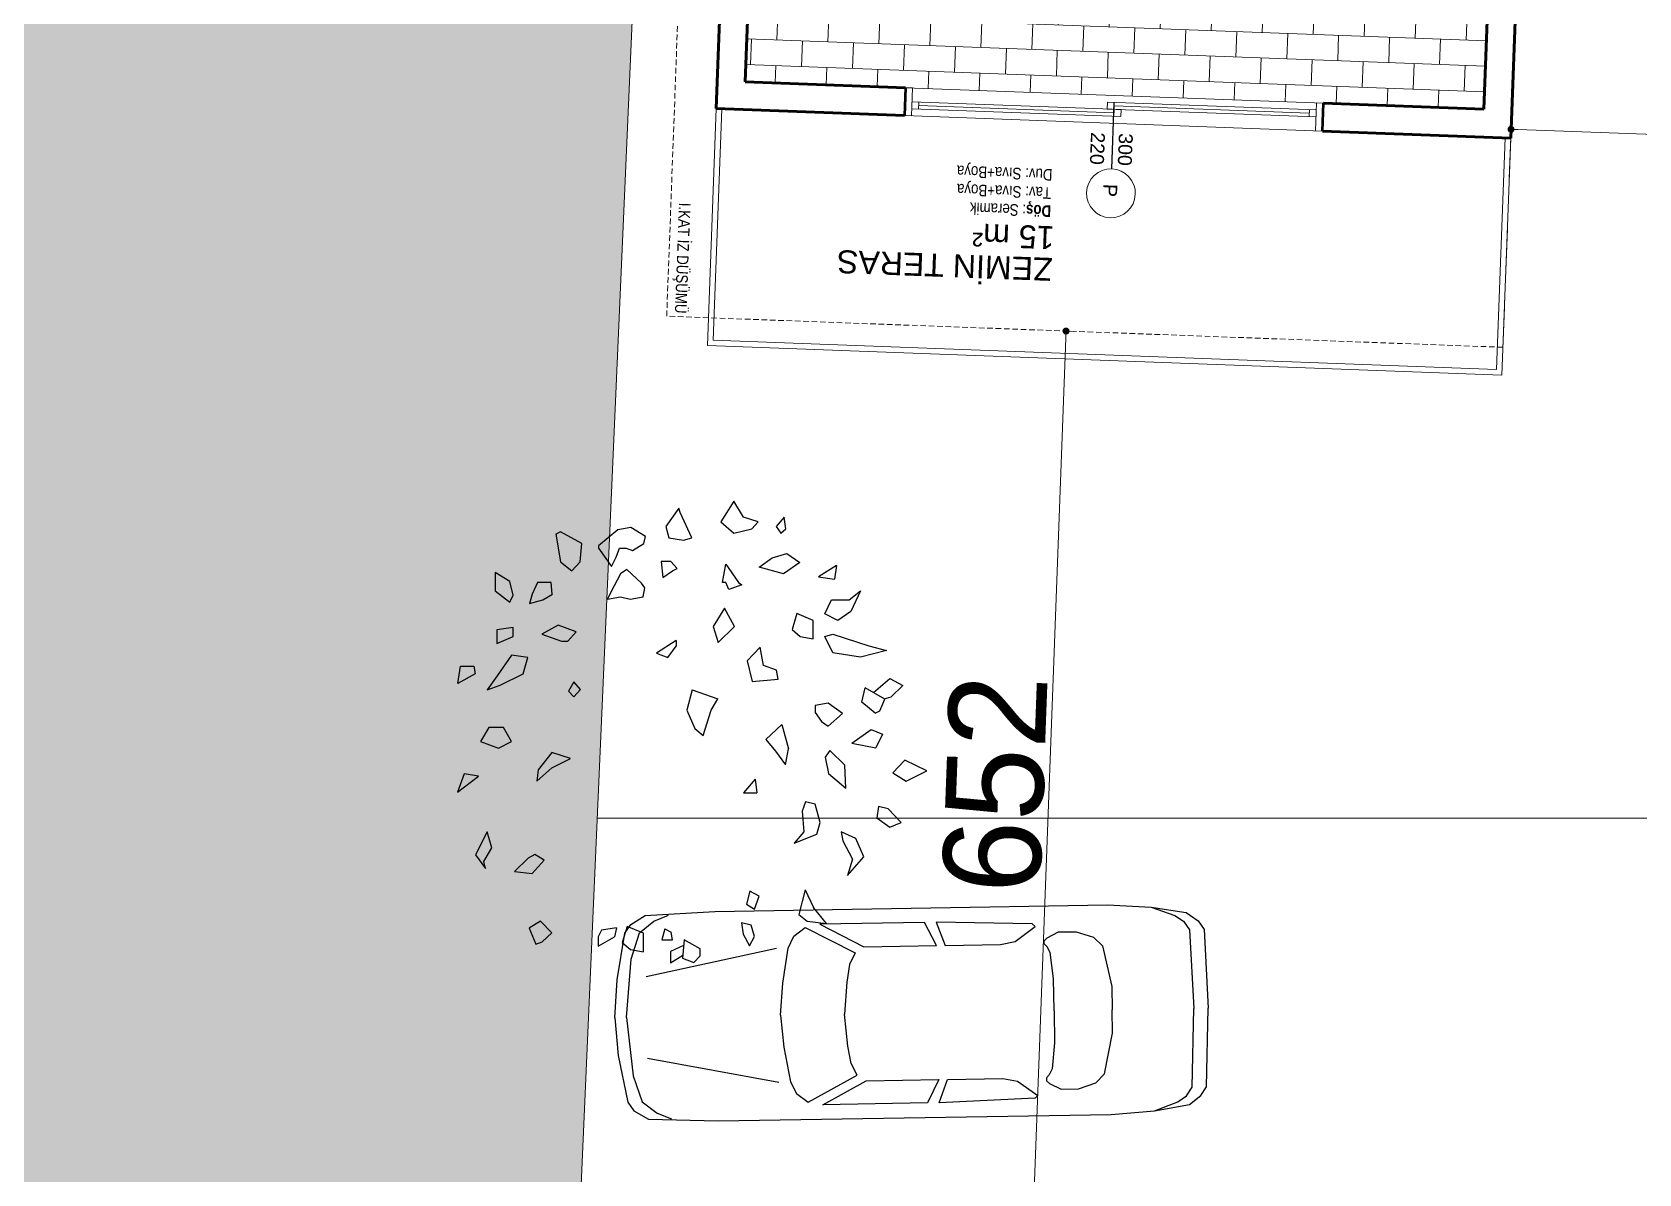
# Model space of a CAD drawing. Header units: centimetres. Extents: x 63871 to 181827, y -95930 to 42199.
# Drawn here: x 154572 to 155724, y 31456 to 32274 of the extents above; entities that cross this region are included whole.
import ezdxf

# ---------------------------------------------------------------- set-up
doc = ezdxf.new("R2010")
doc.units = ezdxf.units.CM
doc.linetypes.add('11-021_500-SatisOfisi_220512$0${ Diamond }', pattern=[12, 4, -2, 2, 2, -2])
for name, color, linetype, lineweight in [('A-AREA-IDEN', 7, 'Continuous', 9), ('A-FLOR-HRAL', 11, 'Continuous', 9), ('A-GLAZ', 151, 'Continuous', 9), ('A-WALL', 12, 'Continuous', 50), ('ARA SINIRLAR', 225, 'Continuous', 15), ('ARM_Pen_No__252', 8, 'Continuous', 18), ('İz DÜŞÜMÜ', 7, '11-021_500-SatisOfisi_220512$0${ Diamond }', 18), ('OLUK', 222, 'Continuous', 15)]:
    doc.layers.add(name, color=color, linetype=linetype, lineweight=lineweight)
for name, color, linetype in [('Bitirme - Duvar', 7, 'Continuous'), ('CAY', 94, 'Continuous'), ('Dıış Ölçü', 140, 'Continuous'), ('furn', 7, 'Continuous')]:
    doc.layers.add(name, color=color, linetype=linetype)
doc.styles.add('Arial', font='Arial.ttf', dxfattribs={"height": 250})
doc.styles.add('MtXpl_Arial_Narrow', font='')
doc.styles.add('MtXpl_Arial_Narrow_1', font='')
doc.styles.add('OLUŞTURULMUŞ_STİL_1', font='Arial.ttf')
doc.styles.add('RomanS', font='')
doc.styles.get('MtXpl_Arial_Narrow').set_extended_font_data('Arial Narrow', bold=True)
doc.styles.get('MtXpl_Arial_Narrow_1').set_extended_font_data('Arial Narrow')
doc.styles.get('RomanS').set_extended_font_data('Stylus BT')
doc.dimstyles.new('BÖYÜK', dxfattribs={"dimtxt": 70, "dimasz": 5, "dimexe": 5, "dimexo": 5, "dimgap": 2, "dimtad": 3, "dimdec": 0, "dimzin": 0, "dimdsep": 46, "dimtxsty": 'RomanS', "dimblk": 'DOT', "dimcen": 5, "dimadec": 0, "dimazin": 0, "dimtfac": 1, "dimtdec": 0, "dimtix": 1, "dimtofl": 0, "dimtmove": 1, "dimatfit": 0, "dimldrblk": 'DOT', "dimfxl": 10, "dimfxlon": 1, "dimtolj": 1, "dimtzin": 0, "dimarcsym": 0})

# ---------------------------------------------------------------- blocks, each defined once
blk = doc.blocks.new('HRD')
at = {"layer": 'ARM_Pen_No__252'}
h = blk.add_hatch(dxfattribs=at)
h.set_pattern_fill('AR-B816', color=256, scale=0.09)
h.set_pattern_definition([(0, (-39959.2, 0), (0, 18.288), []), (90, (-39959.2, 0), (-18.288, 18.288), [18.288, -18.288])])
h.paths.add_polyline_path([(154149.6, 35592.5), (154149.6, 35503.5), (154219.6, 35503.5), (154219.6, 35483.2), (154324.6, 35483.2), (154324.6, 35692.5), (154369.6, 35692.5), (154369.6, 35927.5), (154369.6, 35927.5), (154369.6, 36097.5), (154369.6, 36177.5), (154254.6, 36177.5), (153954.6, 36177.5), (153839.6, 36177.5), (153839.6, 35897.6), (153869.6, 35897.5), (153869.6, 35882.5), (154019.6, 35882.5), (154019.6, 35872.5), (154019.6, 35833.3, -0.444416), (154030.5, 35823.5, -0.444416), (154019.6, 35813.7), (154019.6, 35773.5), (153939.6, 35773.5), (153939.6, 35692.5), (154019.6, 35692.5), (154019.6, 35687.5), (154019.6, 35633.7), (154020.6, 35632.9), (154019.6, 35631.5), (154019.6, 35592.5), (154019.6, 35582.5), (153989.6, 35582.5), (153989.6, 35577.5), (153989.6, 35497.5), (153989.6, 35437.5), (153994.6, 35437.5), (154094.6, 35437.5), (154139.6, 35437.5), (154139.6, 35592.5)])
at = {"layer": 'A-FLOR-HRAL'}
for p, q in [((154389.6, 36367.5), (153819.6, 36367.5)), ((153819.6, 36367.5), (153819.6, 36197.5)), ((154389.6, 36197.5), (154389.6, 36367.5)), ((154385.6, 36363.5), (153823.6, 36363.5)), ((153823.6, 36363.5), (153823.6, 36197.5)), ((154385.6, 36197.5), (154385.6, 36363.5))]:
    blk.add_line(p, q, dxfattribs=at)
at = {"layer": 'A-GLAZ', "ltscale": 3}
for p, q in [((153954.6, 36177.5), (153954.6, 36197.5)), ((153954.6, 36197.5), (153959.6, 36197.5)), ((154254.6, 36197.5), (153954.6, 36197.5)), ((153959.6, 36197.5), (153959.6, 36177.5)), ((154254.6, 36197.5), (154249.6, 36197.5)), ((154249.6, 36197.5), (154249.6, 36177.5)), ((154254.6, 36177.5), (154254.6, 36197.5)), ((153959.6, 36187.5), (154109.6, 36187.5)), ((153959.6, 36187.5), (153964.6, 36187.5)), ((153964.6, 36187.5), (153964.6, 36182.5)), ((154104.6, 36185), (153964.6, 36185)), ((154099.6, 36187.5), (154099.6, 36192.5)), ((154099.6, 36192.5), (154249.6, 36192.5)), ((154249.6, 36187.5), (154099.6, 36187.5)), ((154104.6, 36187.5), (154104.6, 36192.5)), ((154244.6, 36190), (154104.6, 36190)), ((154104.6, 36187.5), (154104.6, 36182.5)), ((154109.6, 36187.5), (154109.6, 36182.5)), ((154249.6, 36192.5), (154244.6, 36192.5)), ((154244.6, 36192.5), (154244.6, 36187.5)), ((153959.6, 36177.5), (153954.6, 36177.5)), ((154254.6, 36177.5), (153954.6, 36177.5)), ((154109.6, 36182.5), (153959.6, 36182.5)), ((154249.6, 36177.5), (154254.6, 36177.5))]:
    blk.add_line(p, q, dxfattribs=at)
at = {"layer": 'A-WALL', "lineweight": 53}
for p, q in [((153819.6, 35782.5), (153819.6, 36197.5)), ((153819.6, 36197.5), (153954.6, 36197.5)), ((154254.6, 36197.5), (154389.6, 36197.5)), ((154389.6, 36197.5), (154389.6, 36097.5)), ((153839.6, 36177.5), (153839.6, 35882.5)), ((153954.6, 36177.5), (153839.6, 36177.5)), ((154369.6, 36177.5), (154254.6, 36177.5)), ((154369.6, 36097.5), (154369.6, 36177.5))]:
    blk.add_line(p, q, dxfattribs=at)
at = {"layer": 'A-WALL', "lineweight": 50}
for p, q in [((153954.6, 36197.5), (153954.6, 36177.5)), ((154254.6, 36177.5), (154254.6, 36197.5))]:
    blk.add_line(p, q, dxfattribs=at)
at = {"layer": 'Bitirme - Duvar', "color": 161, "linetype": 'Continuous', "lineweight": 25}
blk.add_line((154104.6, 36230.2), (154104.6, 36182.7), dxfattribs=at)
at = {"layer": 'Bitirme - Duvar', "color": 251, "linetype": 'Continuous', "lineweight": 15}
for start, end in [(0, 180), (180, 0)]:
    blk.add_arc((154104.6, 36247.7), 17.5, start, end, dxfattribs=at)
at = {"layer": 'İz DÜŞÜMÜ'}
blk.add_lwpolyline([(153819.6, 36347.5), (154419.6, 36347.5), (154419.6, 35292.5), (154159.6, 35292.5), (154159.6, 35357.5), (153819.6, 35357.5), (153819.6, 36347.5)], dxfattribs=at)
for s, height, rotation, style, p in [('I.KAT İZ DÜŞÜMÜ', 8.316, 89.957, 'MtXpl_Arial_Narrow_1', (154413.8, 36265.8)), ('Döş', 8.32, 359.957, 'MtXpl_Arial_Narrow', (154147, 36258)), (': Seramik', 8.32, 359.957, 'MtXpl_Arial_Narrow_1', (154165, 36258)), ('Tav: Sıva+Boya', 8.316, 359.957, 'MtXpl_Arial_Narrow_1', (154147.5, 36245)), ('Duv: Sıva+Boya', 8.316, 359.957, 'MtXpl_Arial_Narrow_1', (154147, 36231.9))]:
    blk.add_text(s, height=height, rotation=rotation, dxfattribs=dict(style=style)).set_placement(p)
at = {"layer": 'A-AREA-IDEN', "width": 224.2, "attachment_point": 2, "line_spacing_factor": 0.941778, "style": 'Arial'}
for s, insert, char_height in [('ZEMİN TERAS', (154221.7, 36312), 16.469), ('15 m²', (154173.3, 36289.3), 16.47)]:
    blk.add_mtext(s, dxfattribs=dict(at, insert=insert, char_height=char_height))
at = {"layer": 'Bitirme - Duvar', "linetype": 'Continuous', "char_height": 10, "attachment_point": 7, "rotation": 90, "style": 'OLUŞTURULMUŞ_STİL_1'}
for s, insert in [('\\A1;P', (154110.2, 36241)), ('\\A1;300', (154100.6, 36204.3)), ('\\A1;220', (154120.6, 36204.3))]:
    blk.add_mtext(s, dxfattribs=dict(at, insert=insert))
blk = doc.blocks.new('02PCAR03')
at = {"color": 0, "linetype": 'ByBlock'}
for p, q in [((-185, 35), (-197, 33)), ((-185, 35), (-193, 32)), ((-170, 36), (-185, 35)), ((-35, 36), (-170, 36)), ((-11, 35), (-35, 36)), ((-14, 33), (-19, 35)), ((-6, 32), (-11, 35)), ((-201, 30), (-203, 27)), ((-197, 33), (-201, 30)), ((-196, 30), (-198, 27)), ((-193, 32), (-196, 30)), ((-145, 29), (-144, 30)), ((-138, 24), (-145, 29)), ((-144, 30), (-111, 31)), ((-111, 31), (-114, 23)), ((-111, 23), (-107, 31)), ((-107, 31), (-71, 31)), ((-71, 31), (-86, 23)), ((-66, 30), (-83, 21)), ((-62, 27), (-66, 30)), ((-9, 29), (-14, 33)), ((-6, 20), (-9, 29)), ((-4, 29), (-6, 32)), ((-1, 13), (-4, 29)), ((-203, 27), (-204, 0)), ((-198, 27), (-199, 0)), ((-165, 25), (-168, 22)), ((-159, 27), (-165, 25)), ((-153, 27), (-159, 27)), ((-149, 25), (-153, 27)), ((-148, 24), (-149, 25)), ((-149, 22), (-148, 23)), ((-148, 23), (-148, 24)), ((-133, 23), (-138, 24)), ((-114, 23), (-133, 23)), ((-86, 23), (-111, 23)), ((-60, 23), (-62, 27)), ((-58, 11), (-60, 23)), ((-11, 14), (-56, 23)), ((-168, 22), (-171, 8)), ((-151, 11), (-150, 20)), ((-150, 20), (-149, 22)), ((-83, 21), (-81, 17)), ((-81, 17), (-80, 11)), ((-4, 0), (-6, 20)), ((0, 0), (-1, 13)), ((-171, 8), (-171, 0)), ((-151, 0), (-151, 11)), ((-80, 11), (-79, 0)), ((-57, 0), (-58, 11)), ((-203, -27), (-204, 0)), ((-198, -27), (-199, 0)), ((-171, -8), (-171, 0)), ((-151, 0), (-151, -11)), ((-80, -11), (-79, 0)), ((-57, 0), (-58, -11)), ((-4, 0), (-6, -20)), ((0, 0), (-1, -13)), ((-168, -22), (-171, -8)), ((-151, -11), (-150, -20)), ((-81, -17), (-80, -11)), ((-58, -11), (-60, -23)), ((-11, -14), (-56, -23)), ((-1, -13), (-4, -29)), ((-165, -25), (-168, -22)), ((-150, -20), (-149, -22)), ((-149, -22), (-148, -23)), ((-83, -21), (-81, -17)), ((-66, -30), (-83, -21)), ((-6, -20), (-9, -29)), ((-201, -30), (-203, -27)), ((-196, -30), (-198, -27)), ((-159, -27), (-165, -25)), ((-153, -27), (-159, -27)), ((-149, -25), (-153, -27)), ((-148, -24), (-149, -25)), ((-148, -23), (-148, -24)), ((-138, -24), (-145, -29)), ((-133, -23), (-138, -24)), ((-114, -23), (-133, -23)), ((-111, -31), (-114, -23)), ((-86, -23), (-111, -23)), ((-111, -23), (-107, -31)), ((-71, -31), (-86, -23)), ((-62, -27), (-66, -30)), ((-60, -23), (-62, -27)), ((-197, -33), (-201, -30)), ((-185, -35), (-197, -33)), ((-193, -32), (-196, -30)), ((-185, -35), (-193, -32)), ((-145, -29), (-144, -30)), ((-144, -30), (-111, -31)), ((-107, -31), (-71, -31)), ((-14, -33), (-19, -35)), ((-9, -29), (-14, -33)), ((-6, -32), (-11, -35)), ((-4, -29), (-6, -32)), ((-170, -36), (-185, -35)), ((-35, -36), (-170, -36)), ((-11, -35), (-35, -36))]:
    blk.add_line(p, q, dxfattribs=at)
blk = doc.blocks.new('_Dot')
at = {"color": 0, "linetype": 'ByBlock', "lineweight": -2}
blk.add_line((-0.5, 0), (-1, 0), dxfattribs=at)
at = {"color": 0, "linetype": 'ByBlock', "const_width": 0.5}
blk.add_lwpolyline([(-0.25, 0, 1), (0.25, 0, 1)], format="xyb", close=True, dxfattribs=at)
blk = doc.blocks.new('*D245')
at = {"layer": 'Defpoints', "color": 0, "transparency": 16777216}
for p in [(-1115.1, 15877.3), (-1115.1, 15877.3), (-1139.3, 15225.4)]:
    blk.add_point(p, dxfattribs=at)
at = {"layer": 'Dıış Ölçü', "color": 0, "lineweight": -2, "transparency": 16777216}
for p, q in [((-1115.1, 15877.3), (-1110.1, 15877.1)), ((-1139.1, 15230.4), (-1115.3, 15872.3)), ((-1139.3, 15225.4), (-1134.3, 15225.2))]:
    blk.add_line(p, q, dxfattribs=at)
at = {"layer": 'Dıış Ölçü', "color": 0, "lineweight": -2, "transparency": 16777216, "xscale": 5, "yscale": 5, "zscale": 5}
for p, rotation in [((-1115.1, 15877.3), 87.87361722025747), ((-1139.3, 15225.4), 267.8736172202575)]:
    blk.add_blockref('_Dot', p, dxfattribs=dict(at, rotation=rotation))
at = {"layer": 'Dıış Ölçü', "color": 0, "transparency": 16777216, "insert": (-1165.7, 15552.8), "char_height": 70, "attachment_point": 5, "rotation": 87.8736, "style": 'RomanS'}
blk.add_mtext('\\A1;652', dxfattribs=at)
blk = doc.blocks.new('*D246')
at = {"layer": 'Defpoints', "color": 0, "transparency": 16777216}
for p in [(-796.3, 16015.6), (-164.9, 15992.1), (-164.6, 15998.4)]:
    blk.add_point(p, dxfattribs=at)
at = {"layer": 'Dıış Ölçü', "color": 0, "lineweight": -2, "transparency": 16777216}
for p, q in [((-796.1, 16020.6), (-795.9, 16026.9)), ((-791.1, 16021.7), (-169.6, 15998.6)), ((-164.7, 15997.1), (-164.5, 16003.4))]:
    blk.add_line(p, q, dxfattribs=at)
at = {"layer": 'Dıış Ölçü', "color": 0, "lineweight": -2, "transparency": 16777216, "xscale": 5, "yscale": 5, "zscale": 5}
for p, rotation in [((-796.1, 16021.9), 177.8731903117569), ((-164.6, 15998.4), 357.8731903117569)]:
    blk.add_blockref('_Dot', p, dxfattribs=dict(at, rotation=rotation))
at = {"layer": 'Dıış Ölçü', "color": 0, "transparency": 16777216, "insert": (-478.9, 16048.4), "char_height": 70, "attachment_point": 5, "rotation": 357.8732, "style": 'RomanS'}
blk.add_mtext('\\A1;632', dxfattribs=at)
blk = doc.blocks.new('A$C5AA32782')
at = {"layer": 'CAY'}
for p, q in [((452.9, 931.4, 0), (426.3, 893.8, 0)), ((456.2, 922, 0), (452.9, 931.4, 0)), ((479.5, 870.3, 0), (456.2, 922, 0)), ((566, 945.5, 0), (539.4, 903.2, 0)), ((585.9, 912.6, 0), (566, 945.5, 0)), ((355.1, 891.8, 0), (328.5, 887.1, 0)), ((385, 873, 0), (355.1, 891.8, 0)), ((426.3, 893.8, 0), (432.9, 870.3, 0)), ((539.4, 903.2, 0), (566, 879.7, 0)), ((566, 879.7, 0), (602.6, 889.1, 0)), ((615.9, 903.2, 0), (585.9, 912.6, 0)), ((602.6, 889.1, 0), (615.9, 903.2, 0)), ((669.1, 912.6, 0), (652.5, 893.8, 0)), ((652.5, 893.8, 0), (662.4, 879.7, 0)), ((662.4, 879.7, 0), (672.4, 889.1, 0)), ((672.4, 889.1, 0), (669.1, 912.6, 0)), ((211.1, 882.5, 0), (201.2, 877.8, 0)), ((201.2, 877.8, 0), (211.1, 821.4, 0)), ((254.4, 859, 0), (211.1, 882.5, 0)), ((251, 821.4, 0), (254.4, 859, 0)), ((328.5, 887.1, 0), (288.5, 854.2, 0)), ((358.4, 844.8, 0), (381.7, 858.9, 0)), ((381.7, 858.9, 0), (385, 873, 0)), ((432.9, 870.3, 0), (462.9, 865.6, 0)), ((462.9, 865.6, 0), (479.5, 870.3, 0)), ((288.5, 854.2, 0), (288.5, 849.5, 0)), ((288.5, 849.5, 0), (315.2, 811.9, 0)), ((315.2, 811.9, 0), (325.1, 830.7, 0)), ((325.1, 830.7, 0), (331.8, 849.5, 0)), ((331.8, 849.5, 0), (345.1, 849.5, 0)), ((345.1, 849.5, 0), (358.4, 844.8, 0)), ((617.8, 810.6, 0), (644.5, 829.4, 0)), ((644.5, 829.4, 0), (674.4, 838.7, 0)), ((674.4, 838.7, 0), (701, 820, 0)), ((107, 781, 0), (77, 799.8, 0)), ((77, 799.8, 0), (77, 762.2, 0)), ((211.1, 821.4, 0), (234.4, 802.6, 0)), ((234.4, 802.6, 0), (251, 821.4, 0)), ((333.7, 796.5, 0), (313.8, 759, 0)), ((347, 805.9, 0), (333.7, 796.5, 0)), ((377, 777.7, 0), (347, 805.9, 0)), ((436.8, 821.9, 0), (416.8, 821.9, 0)), ((416.8, 821.9, 0), (420.1, 789, 0)), ((420.1, 789, 0), (440.1, 803.1, 0)), ((450.1, 807.8, 0), (436.8, 821.9, 0)), ((440.1, 803.1, 0), (450.1, 807.8, 0)), ((542.4, 778.7, 0), (549.1, 816.3, 0)), ((549.1, 816.3, 0), (575.7, 778.7, 0)), ((667.7, 796.5, 0), (617.8, 810.6, 0)), ((701, 820, 0), (667.7, 796.5, 0)), ((776.2, 813.8, 0), (739, 790.4, 0)), ((739, 790.4, 0), (772.2, 785.7, 0)), ((776.2, 813.8, 0), (772.2, 785.7, 0)), ((77, 762.2, 0), (107, 738.7, 0)), ((113.6, 752.8, 0), (107, 781, 0)), ((163.9, 778.9, 0), (152.9, 755.4, 0)), ((191.6, 778.9, 0), (163.9, 778.9, 0)), ((194, 755.2, 0), (191.6, 778.9, 0)), ((313.8, 759, 0), (307.1, 744.9, 0)), ((383.6, 768.3, 0), (377, 777.7, 0)), ((380.3, 749.6, 0), (383.6, 768.3, 0)), ((549.1, 778.7, 0), (542.4, 778.7, 0)), ((555.7, 764.6, 0), (549.1, 778.7, 0)), ((582.4, 774, 0), (555.7, 764.6, 0)), ((575.7, 778.7, 0), (582.4, 774, 0)), ((802.2, 743.4, 0), (825.4, 762.2, 0)), ((825.4, 762.2, 0), (805.5, 719.9, 0)), ((107, 738.7, 0), (113.6, 752.8, 0)), ((152.9, 755.4, 0), (147.3, 735.9, 0)), ((147.3, 735.9, 0), (175, 743.7, 0)), ((175, 743.7, 0), (194.4, 755.4, 0)), ((307.1, 744.9, 0), (333.7, 749.6, 0)), ((333.7, 749.6, 0), (353.7, 744.9, 0)), ((353.7, 744.9, 0), (380.3, 749.6, 0)), ((547, 726.4, 0), (523.7, 688.8, 0)), ((566.9, 688.8, 0), (547, 726.4, 0)), ((752.3, 715.2, 0), (765.6, 743.4, 0)), ((765.6, 743.4, 0), (802.2, 743.4, 0)), ((206.1, 691.9, 0), (172.9, 673.1, 0)), ((242.7, 677.8, 0), (206.1, 691.9, 0)), ((695, 715.3, 0), (685, 682.5, 0)), ((728.2, 701.2, 0), (695, 715.3, 0)), ((728.2, 663.7, 0), (728.2, 701.2, 0)), ((778.9, 701.1, 0), (752.3, 715.2, 0)), ((805.5, 719.9, 0), (778.9, 701.1, 0)), ((113.6, 687.1, 0), (80.3, 682.4, 0)), ((80.3, 682.4, 0), (80.3, 654.2, 0)), ((80.3, 654.2, 0), (113.6, 668.3, 0)), ((113.6, 668.3, 0), (113.6, 687.1, 0)), ((172.9, 673.1, 0), (212.8, 659, 0)), ((212.8, 659, 0), (226.1, 659, 0)), ((226.1, 659, 0), (242.7, 677.8, 0)), ((447.5, 660.3, 0), (407.6, 634.6, 0)), ((447.5, 660.3, 0), (447.5, 648.7, 0)), ((523.7, 688.8, 0), (533.7, 655.9, 0)), ((533.7, 655.9, 0), (566.9, 688.8, 0)), ((685, 682.5, 0), (701.6, 668.4, 0)), ((701.6, 668.4, 0), (728.2, 663.7, 0)), ((752.3, 668.3, 0), (768.9, 673, 0)), ((768.9, 635.4, 0), (752.3, 668.3, 0)), ((768.9, 673, 0), (842.1, 649.5, 0)), ((110.8, 630, 0), (80.9, 587.7, 0)), ((144.1, 625.3, 0), (110.8, 630, 0)), ((134.1, 592.4, 0), (144.1, 625.3, 0)), ((407.6, 634.6, 0), (430.9, 625.3, 0)), ((430.9, 625.3, 0), (447.5, 648.7, 0)), ((619.8, 646.7, 0), (593.2, 618.5, 0)), ((626.5, 609.1, 0), (619.8, 646.7, 0)), ((825.4, 626, 0), (768.9, 635.4, 0)), ((878.7, 640.1, 0), (825.4, 626, 0)), ((842.1, 649.5, 0), (878.7, 640.1, 0)), ((0.4, 572.3, 0), (5.9, 607.5, 0)), ((5.9, 607.5, 0), (33.6, 607.5, 0)), ((33.6, 607.5, 0), (36.4, 591.8, 0)), ((87.6, 568.9, 0), (134.1, 592.4, 0)), ((593.2, 618.5, 0), (603.2, 576.2, 0)), ((653.1, 599.7, 0), (626.5, 609.1, 0)), ((656.4, 580.9, 0), (653.1, 599.7, 0)), ((36.4, 591.8, 0), (0.4, 572.3, 0)), ((80.9, 587.7, 0), (60.9, 559.5, 0)), ((60.9, 559.5, 0), (87.6, 568.9, 0)), ((238.2, 576, 0), (227.1, 556.4, 0)), ((252.1, 560.3, 0), (238.2, 576, 0)), ((238.2, 544.7, 0), (252.1, 560.3, 0)), ((480.7, 559.5, 0), (469.6, 517.6, 0)), ((480.7, 559.5, 0), (532.8, 541.1, 0)), ((603.2, 576.2, 0), (656.4, 580.9, 0)), ((827.9, 533.9, 0), (835.1, 563.5, 0)), ((875, 540, 0), (835.1, 563.5, 0)), ((851.7, 554.1, 0), (885, 582.3, 0)), ((885, 582.3, 0), (911.6, 568.2, 0)), ((911.6, 568.2, 0), (888.3, 544.7, 0)), ((227.1, 556.4, 0), (238.2, 544.7, 0)), ((519.5, 517.6, 0), (532.8, 541.1, 0)), ((758.9, 532, 0), (732.3, 527.3, 0)), ((732.3, 527.3, 0), (732.3, 513.2, 0)), ((788.5, 511.1, 0), (758.9, 532, 0)), ((855.1, 511.8, 0), (827.9, 533.9, 0)), ((865, 516.5, 0), (875, 540, 0)), ((873.9, 540.7, 0), (888.3, 544.7, 0)), ((469.6, 517.6, 0), (486.2, 480, 0)), ((502.9, 465.9, 0), (519.5, 517.6, 0)), ((732.3, 513.2, 0), (745.6, 494.4, 0)), ((745.6, 494.4, 0), (758.9, 485, 0)), ((788.5, 511.1, 0), (758.9, 485, 0)), ((855.1, 511.8, 0), (865, 516.5, 0)), ((63.9, 482, 0), (47.2, 453.8, 0)), ((93.8, 482, 0), (63.9, 482, 0)), ((110.4, 453.8, 0), (93.8, 482, 0)), ((486.2, 480, 0), (502.9, 465.9, 0)), ((664, 488.3, 0), (631.4, 457.6, 0)), ((664, 488.3, 0), (678, 438.8, 0)), ((807.7, 450.2, 0), (846.9, 477.9, 0)), ((846.9, 477.9, 0), (870.2, 468.5, 0)), ((870.2, 468.5, 0), (856.9, 440.3, 0)), ((47.2, 453.8, 0), (83.8, 439.7, 0)), ((83.8, 439.7, 0), (110.4, 453.8, 0)), ((192.8, 430.8, 0), (165.1, 395.5, 0)), ((231.6, 419, 0), (192.8, 430.8, 0)), ((631.4, 457.6, 0), (651.4, 434.1, 0)), ((651.4, 434.1, 0), (671.4, 405.9, 0)), ((671.4, 405.9, 0), (678, 438.8, 0)), ((762.3, 435, 0), (752.8, 421.6, 0)), ((793.1, 404.9, 0), (762.3, 435, 0)), ((807.7, 450.2, 0), (856.9, 440.3, 0)), ((162.3, 372.1, 0), (192.8, 399.5, 0)), ((165.1, 395.5, 0), (162.3, 372.1, 0)), ((192.8, 399.5, 0), (231.6, 419, 0)), ((752.8, 421.6, 0), (759.9, 388.1, 0)), ((795.4, 358, 0), (793.1, 404.9, 0)), ((915.7, 415.1, 0), (891.6, 389.5, 0)), ((961, 393.8, 0), (915.7, 415.1, 0)), ((13.3, 387.6, 0), (0, 350, 0)), ((0, 350, 0), (43.2, 382.9, 0)), ((43.2, 382.9, 0), (13.3, 387.6, 0)), ((609.3, 376.3, 0), (585.9, 348.8, 0)), ((609.3, 376.3, 0), (612.6, 348.8, 0)), ((759.9, 388.1, 0), (795.4, 358, 0)), ((891.6, 389.5, 0), (918.8, 372.4, 0)), ((918.8, 372.4, 0), (961, 393.8, 0)), ((585.9, 348.8, 0), (612.6, 348.8, 0)), ((712.3, 330, 0), (705.7, 311.2, 0)), ((732.3, 325.3, 0), (712.3, 330, 0)), ((705.7, 311.2, 0), (709, 268.9, 0)), ((742.3, 287.7, 0), (732.3, 325.3, 0)), ((862, 320.6, 0), (858.7, 297.1, 0)), ((858.7, 297.1, 0), (885.3, 278.3, 0)), ((882, 315.9, 0), (862, 320.6, 0)), ((908.6, 287.7, 0), (882, 315.9, 0)), ((60.4, 268.9, 0), (37.1, 221.9, 0)), ((70.4, 236, 0), (60.4, 268.9, 0)), ((709, 268.9, 0), (689.1, 245.4, 0)), ((689.1, 245.4, 0), (735.6, 264.2, 0)), ((735.6, 264.2, 0), (742.3, 287.7, 0)), ((815.5, 254.8, 0), (785.5, 268.9, 0)), ((785.5, 268.9, 0), (788.8, 250.1, 0)), ((885.3, 278.3, 0), (908.6, 287.7, 0)), ((53.7, 207.8, 0), (70.4, 236, 0)), ((788.8, 250.1, 0), (808.8, 212.5, 0)), ((788.8, 250.1, 0), (808.8, 212.5, 0)), ((832.1, 217.2, 0), (815.5, 254.8, 0)), ((37.1, 221.9, 0), (57.1, 193.7, 0)), ((57.1, 193.7, 0), (53.7, 207.8, 0)), ((144.4, 214.7, 0), (116.7, 187.3, 0)), ((158.3, 222.5, 0), (144.4, 214.7, 0)), ((152.8, 183.4, 0), (177.7, 210.8, 0)), ((177.7, 210.8, 0), (158.3, 222.5, 0)), ((798.8, 179.6, 0), (832.1, 217.2, 0)), ((808.8, 212.5, 0), (798.8, 179.6, 0)), ((116.7, 187.3, 0), (152.8, 183.4, 0)), ((598.8, 147.3, 0), (591.7, 120.5, 0)), ((617.8, 137.2, 0), (598.8, 147.3, 0)), ((608.3, 110.5, 0), (617.8, 137.2, 0)), ((711.9, 149.9, 0), (699, 99.8, 0)), ((711.9, 149.9, 0), (729, 113.9, 0)), ((591.7, 120.5, 0), (608.3, 110.5, 0)), ((699, 99.8, 0), (715.7, 85.7, 0)), ((755.6, 81, 0), (729, 113.9, 0)), ((170.2, 85.7, 0), (146.9, 71.6, 0)), ((146.9, 71.6, 0), (160.2, 38.7, 0)), ((193.4, 62.2, 0), (170.2, 85.7, 0)), ((294.7, 67.6, 0), (288.1, 53.5, 0)), ((325.8, 72.5, 0), (294.7, 67.6, 0)), ((325.8, 72.5, 0), (321.3, 53.5, 0)), ((347.3, 75.1, 0), (337.3, 42.2, 0)), ((380.6, 61, 0), (347.3, 75.1, 0)), ((424.6, 70.4, 0), (418.1, 47.4, 0)), ((424.6, 70.4, 0), (437.5, 63.1, 0)), ((601.4, 77.9, 0), (581.4, 82.6, 0)), ((581.4, 82.6, 0), (584.8, 59.1, 0)), ((608, 54.4, 0), (601.4, 77.9, 0)), ((715.7, 85.7, 0), (755.6, 81, 0)), ((160.2, 38.7, 0), (173.5, 43.4, 0)), ((173.5, 43.4, 0), (193.4, 62.2, 0)), ((288.1, 53.5, 0), (288.1, 34.7, 0)), ((288.1, 34.7, 0), (321.3, 53.5, 0)), ((337.3, 42.2, 0), (354, 28.1, 0)), ((380.6, 23.4, 0), (380.6, 61, 0)), ((418.1, 47.4, 0), (440.3, 47.4, 0)), ((462.9, 36.2, 0), (435.8, 23.5, 0)), ((440.3, 47.4, 0), (437.5, 63.1, 0)), ((463.9, 47.9, 0), (460.6, 10.4, 0)), ((497.2, 29.2, 0), (463.9, 47.9, 0)), ((584.8, 59.1, 0), (598.1, 35.6, 0)), ((598.1, 35.6, 0), (608, 54.4, 0)), ((354, 28.1, 0), (380.6, 23.4, 0)), ((435.8, 23.5, 0), (435.8, 0, 0)), ((461.1, 15.9, 0), (435.8, 0, 0)), ((460.6, 10.4, 0), (483.9, 1, 0)), ((483.9, 1, 0), (497.2, 15.1, 0)), ((497.2, 15.1, 0), (497.2, 29.2, 0))]:
    blk.add_line(p, q, dxfattribs=at)
blk = doc.blocks.new('yerleşim planı')
at = {"layer": 'ARM_Pen_No__252'}
h = blk.add_hatch(dxfattribs=at)
h.set_pattern_fill('AR-HBONE', color=256, scale=0.51)
h.set_pattern_definition([(45, (-177987.134, -15156.517), (0, 73.27889), [155.448, -51.816]), (135, (-177950.495, -15119.877), (7e-15, 73.27889), [155.448, -51.816])])
h.paths.add_polyline_path([(-2142.3, 12350.5), (-6158, 12350.5), (-5113.2, 15429.3), (-2007, 15429.3)], flags=16)
h.paths.add_polyline_path([(-2155.4, 12050.8), (-2289.2, 9006.5), (-7230.4, 9111), (-6232.7, 12050.8)], flags=16)
h.paths.add_polyline_path([(-1994, 15726.3), (-2007, 15429.3), (-5113.2, 15429.3), (-2392.4, 23446.1), (-2901.1, 23669.6), (-7833, 9123.7), (-10553.5, 9181.3), (-10718.9, 8734.6), (588.1, 8496), (607.9, 8945.3), (-1738.2, 8994.9), (-1127.8, 22890.2), (-1668.8, 23128), (-1971, 15726.3)])
at = {"layer": 'ARA SINIRLAR'}
for p, q in [((-1127.8, 22890.2), (-1738.2, 8994.9)), ((-1451.2, 15528.2), (896.5, 15528.2))]:
    blk.add_line(p, q, dxfattribs=at)
at = {"rotation": 177.873189238168}
blk.add_blockref('HRD', (154260.7, 46479.7), dxfattribs=at)
at = {"layer": 'CAY', "xscale": 0.3501001178103892, "yscale": 0.3501001178103892, "zscale": 0.3501001178103892}
blk.add_blockref('A$C5AA32782', (-1551.4, 15424.4, 0), dxfattribs=at)
at = {"layer": 'furn', "linetype": 'Continuous', "xscale": 2.086125961570064, "yscale": 2.086125961570064, "zscale": 2.086125961570064, "rotation": 180.9296038315417}
blk.add_blockref('02PCAR03', (-1438.7, 15385.2), dxfattribs=at)
at = {"layer": 'Dıış Ölçü'}
for p1, p2, distance, picture, middle in [((-796.3, 16015.6), (-164.9, 15992.1), 6.3, '*D246', (-478.9, 16048.4)), ((-1139.3, 15225.4), (-1115.1, 15877.3), 0, '*D245', (-1165.7, 15552.8))]:
    dim = blk.add_aligned_dim(p1=p1, p2=p2, distance=distance, dimstyle='BÖYÜK', dxfattribs=at)
    dim.commit()
    dim.dimension.update_dxf_attribs({"geometry": picture, "text_midpoint": middle})

msp = doc.modelspace()

# ---------------------------------------------------------------- block references
at = {"layer": 'OLUK'}
msp.add_blockref('yerleşim planı', (156428.8, 16182.6), dxfattribs=at)

doc.saveas('drawing.dxf')
